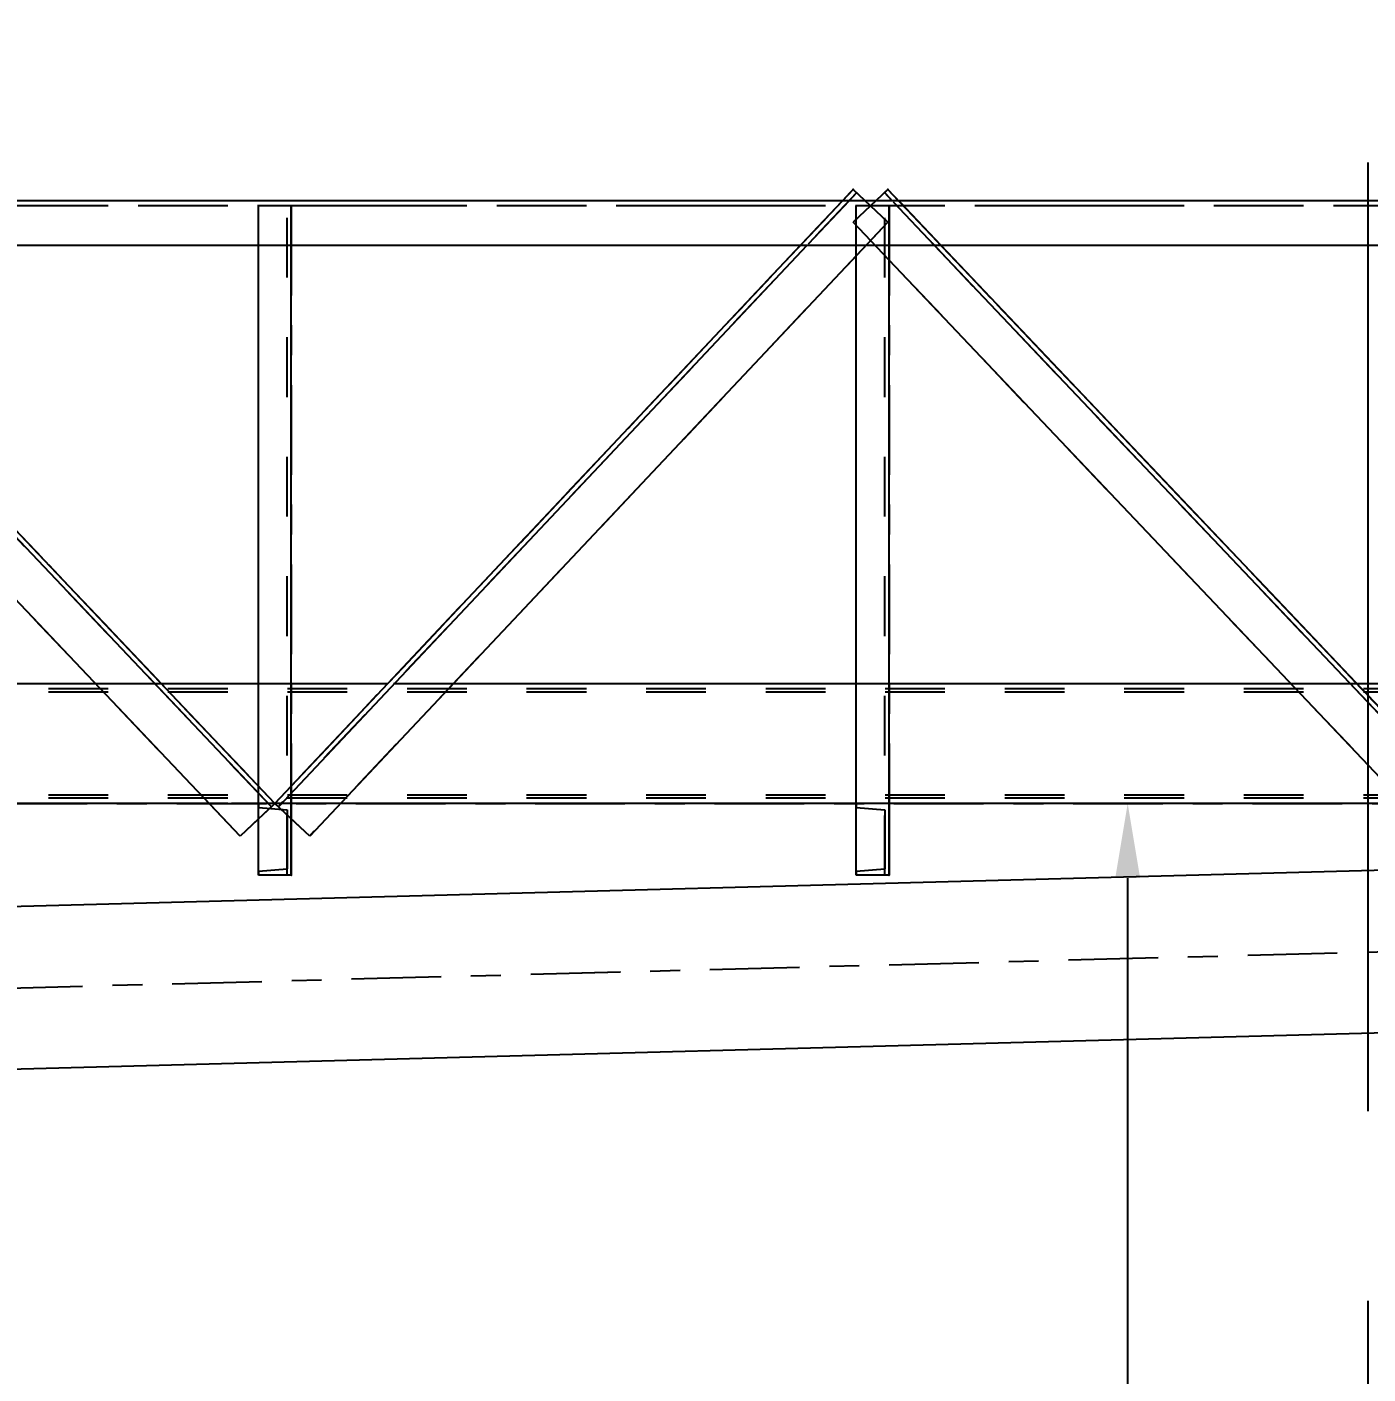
# Model space of a CAD drawing. Header units: millimetres. Extents: x 2368 to 8313, y 7493 to 11698.
# Drawn here: x 5007.71 to 5052.59, y 11254.32 to 11299.4 of the extents above; entities that cross this region are included whole.
import ezdxf

# ---------------------------------------------------------------- set-up
doc = ezdxf.new("R2010")
doc.units = ezdxf.units.MM
for name, pattern in [('CENTER', [50.8, 31.75, -6.35, 6.35, -6.35]), ('XKITLINE00', [0]), ('XKITLINE02', [4, 2, -2]), ('XKITLINE03', [6, 3, -1, 1, -1])]:
    doc.linetypes.add(name, pattern=pattern)
doc.styles.add('ROMANS', font='romans.shx')
doc.dimstyles.new('MD300', dxfattribs={"dimtxt": 2.5, "dimasz": 2.5, "dimexe": 1, "dimexo": 1, "dimgap": 0.5, "dimtad": 1, "dimdec": 1, "dimlfac": 50, "dimrnd": 0.5, "dimdsep": 46, "dimtxsty": 'ROMANS', "dimcen": 1, "dimclrd": 146, "dimclre": 146, "dimclrt": 30, "dimadec": 1, "dimazin": 2, "dimtfac": 1, "dimtdec": 1, "dimtmove": 0, "dimatfit": 1, "dimfxl": 1, "dimtolj": 1, "dimtzin": 0, "dimlwd": -1, "dimlwe": -1, "dimarcsym": 0})

# ---------------------------------------------------------------- blocks, each defined once
blk = doc.blocks.new('*D36')
at = {"color": 146, "transparency": 16777216}
for p, q in [((3888.588, 11276.272), (3888.588, 10979.265)), ((5216.588, 11054.98), (5216.588, 10979.265)), ((3891.088, 10980.265), (5214.088, 10980.265))]:
    blk.add_line(p, q, dxfattribs=at)
for points in [[(3891.088, 10980.681), (3891.088, 10979.848), (3888.588, 10980.265)], [(5214.088, 10980.681), (5214.088, 10979.848), (5216.588, 10980.265)]]:
    blk.add_solid(points, dxfattribs=at)
at = {"layer": 'Defpoints', "color": 0, "transparency": 16777216}
for p in [(3888.588, 11277.272), (5216.588, 11055.98), (5216.588, 10980.265)]:
    blk.add_point(p, dxfattribs=at)
at = {"color": 30, "transparency": 16777216, "insert": (4552.588, 10982.015), "char_height": 2.5, "attachment_point": 5, "style": 'ROMANS'}
blk.add_mtext('\\A1;66400', dxfattribs=at)
blk = doc.blocks.new('*D38')
at = {"color": 146, "transparency": 16777216}
for p, q in [((3888.584, 11276.27), (3888.584, 10968.162)), ((6544.588, 11276.271), (6544.588, 10968.162)), ((6542.088, 10969.162), (3891.084, 10969.162))]:
    blk.add_line(p, q, dxfattribs=at)
for points in [[(3891.084, 10969.579), (3891.084, 10968.745), (3888.584, 10969.162)], [(6542.088, 10969.579), (6542.088, 10968.745), (6544.588, 10969.162)]]:
    blk.add_solid(points, dxfattribs=at)
at = {"layer": 'Defpoints', "color": 0, "transparency": 16777216}
for p in [(3888.584, 11277.27), (6544.588, 11277.271), (3888.584, 10969.162)]:
    blk.add_point(p, dxfattribs=at)
at = {"color": 30, "transparency": 16777216, "insert": (5216.586, 10970.912), "char_height": 2.5, "attachment_point": 5, "style": 'ROMANS'}
blk.add_mtext('\\A1;132800', dxfattribs=at)
blk = doc.blocks.new('*D43')
at = {"color": 146, "transparency": 16777216}
for p, q in [((5055.563, 11273.416), (5043.545, 11273.416)), ((5044.545, 11092.916), (5044.545, 11270.916)), ((5059.559, 11090.416), (5043.545, 11090.416))]:
    blk.add_line(p, q, dxfattribs=at)
for points in [[(5044.129, 11270.916), (5044.962, 11270.916), (5044.545, 11273.416)], [(5044.129, 11092.916), (5044.962, 11092.916), (5044.545, 11090.416)]]:
    blk.add_solid(points, dxfattribs=at)
at = {"layer": 'Defpoints', "color": 0, "transparency": 16777216}
for p in [(5044.545, 11273.416), (5056.563, 11273.416), (5060.559, 11090.416)]:
    blk.add_point(p, dxfattribs=at)
at = {"color": 30, "transparency": 16777216, "insert": (5042.795, 11181.916), "char_height": 2.5, "attachment_point": 5, "rotation": 90, "style": 'ROMANS'}
blk.add_mtext('\\A1;9150', dxfattribs=at)

msp = doc.modelspace()

# ---------------------------------------------------------------- linework, layer by layer
at = {"color": 6, "linetype": 'CENTER'}
msp.add_line((5052.5882, 10907.5139), (5052.5882, 11495.735), dxfattribs=at)
at = {"color": 3, "linetype": 'XKITLINE02'}
for p, q in [((5015.893, 11273.3061), (4996.4031, 11293.8566)), ((5016.0091, 11273.4162), (4996.5192, 11293.9667)), ((5035.3565, 11293.9644), (5016.0091, 11273.4162)), ((5035.473, 11293.8547), (5016.1256, 11273.3065)), ((5036.5214, 11292.8676), (5035.3565, 11293.9644)), ((5035.3565, 11293.9644), (5035.3565, 11293.9644)), ((5036.5192, 11293.9667), (5035.3583, 11292.8657)), ((5035.473, 11293.8547), (5035.473, 11293.8547)), ((5036.5192, 11293.9667), (5036.4031, 11293.8566)), ((5055.893, 11273.3061), (5036.4031, 11293.8566)), ((5056.0091, 11273.4162), (5036.5192, 11293.9667)), ((5134.4319, 11293.5862), (4970.7162, 11293.5862)), ((5134.4319, 11293.4162), (4970.7162, 11293.4162)), ((5134.4319, 11293.4162), (4970.7162, 11293.4162)), ((5127.8823, 11293.5862), (4978.8826, 11293.5862)), ((5015.4591, 11292.0862), (5015.4591, 11293.4162)), ((5016.5591, 11293.4162), (5015.4591, 11293.4162)), ((5016.5592, 11293.4162), (5015.4591, 11293.4162)), ((5015.4592, 11271.0162), (5015.4591, 11293.4162)), ((5016.4191, 11271.0162), (5016.4191, 11293.4162)), ((5016.4192, 11271.0162), (5016.4191, 11293.4162)), ((5016.5591, 11292.0862), (5016.5591, 11293.4162)), ((5016.5592, 11271.0162), (5016.5591, 11293.4162)), ((5035.0004, 11293.5862), (5033.588, 11292.0862)), ((5035.2201, 11293.5862), (5033.8078, 11292.0862)), ((5036.118, 11293.5862), (5035.3582, 11292.8657)), ((5035.4591, 11292.0862), (5035.4591, 11293.4162)), ((5036.5591, 11293.4162), (5035.4591, 11293.4162)), ((5036.5592, 11293.4162), (5035.4591, 11293.4162)), ((5035.4592, 11271.0162), (5035.4591, 11293.4162)), ((5036.5214, 11292.8676), (5035.7581, 11293.5862)), ((5036.4191, 11271.0162), (5036.4191, 11293.4162)), ((5036.4192, 11271.0162), (5036.4191, 11293.4162)), ((5036.5591, 11292.0862), (5036.5591, 11293.4162)), ((5036.5592, 11271.0162), (5036.5591, 11293.4162)), ((5038.0821, 11292.0862), (5036.6595, 11293.5862)), ((5038.3026, 11292.0862), (5036.88, 11293.5862)), ((5014.8482, 11272.3152), (4995.3583, 11292.8657)), ((5036.5214, 11292.8676), (5017.174, 11272.3194)), ((5036.5591, 11291.5995), (5035.3582, 11292.8657)), ((5054.8482, 11272.3152), (5035.3583, 11292.8657)), ((5036.5214, 11292.8676), (5035.4591, 11291.7394)), ((5134.4319, 11292.0862), (4970.7162, 11292.0862)), ((5128.5135, 11292.0862), (4978.2651, 11292.0862)), ((5134.4319, 11277.4162), (4970.7229, 11277.4162)), ((5134.4319, 11277.4162), (4970.7229, 11277.4162)), ((5134.4319, 11277.2462), (4970.7229, 11277.2462)), ((5134.4319, 11277.2462), (4970.7229, 11277.2462)), ((5134.4319, 11277.1398), (4970.7229, 11277.1398)), ((5134.4319, 11277.1398), (4970.7229, 11277.1398)), ((5012.2156, 11277.4162), (5010.0104, 11277.4162)), ((5016.5591, 11277.4162), (5015.4591, 11277.4162)), ((5021.9729, 11277.4162), (5019.7753, 11277.4162)), ((5036.5591, 11277.4162), (5035.4591, 11277.4162)), ((5052.2156, 11277.4162), (5050.0104, 11277.4162)), ((5015.4591, 11273.7636), (5015.4591, 11273.9961)), ((5016.5591, 11273.7669), (5016.5591, 11274.0003)), ((5134.4319, 11273.6926), (4970.7229, 11273.6926)), ((5134.4319, 11273.6926), (4970.7229, 11273.6926)), ((5134.4319, 11273.5862), (4970.7229, 11273.5862)), ((5134.4319, 11273.5862), (4970.7229, 11273.5862)), ((5116.5591, 11273.4162), (4970.7229, 11273.4162)), ((5134.4319, 11273.4162), (4970.7229, 11273.4162)), ((5018.2067, 11273.4162), (5013.804, 11273.4162)), ((5016.0091, 11273.4162), (5014.8482, 11272.3152)), ((5015.4591, 11273.4162), (5015.4591, 11273.2802)), ((5016.5591, 11273.4162), (5015.4591, 11273.4162)), ((5015.4591, 11273.4162), (5015.4591, 11273.2802)), ((5015.893, 11273.3061), (5015.4591, 11272.8946)), ((5015.4591, 11273.2802), (5016.4191, 11273.2034)), ((5015.4591, 11273.2802), (5015.4591, 11273.2802)), ((5015.4591, 11273.2802), (5016.4191, 11273.2034)), ((5015.893, 11273.3061), (5015.893, 11273.3061)), ((5017.174, 11272.3194), (5016.0091, 11273.4162)), ((5016.5591, 11272.8983), (5016.0091, 11273.4162)), ((5016.0091, 11273.4162), (5016.0091, 11273.4162)), ((5016.0091, 11273.4162), (5016.0091, 11273.4162)), ((5016.4191, 11273.2034), (5016.4191, 11271.229)), ((5016.4191, 11273.2034), (5016.4191, 11273.2034)), ((5016.4191, 11273.2034), (5016.4191, 11271.229)), ((5016.5591, 11273.4162), (5016.5591, 11271.0162)), ((5016.5591, 11273.4162), (5016.5591, 11271.0162)), ((5036.5591, 11273.4162), (5035.4591, 11273.4162)), ((5035.4591, 11273.4162), (5035.4591, 11273.2802)), ((5036.5591, 11273.4162), (5035.4591, 11273.4162)), ((5035.4591, 11273.4162), (5035.4591, 11273.2802)), ((5035.4591, 11273.2802), (5036.4191, 11273.2034)), ((5035.4591, 11273.2802), (5035.4591, 11273.2802)), ((5035.4591, 11273.2802), (5036.4191, 11273.2034)), ((5036.4191, 11273.2034), (5036.4191, 11271.229)), ((5036.4191, 11273.2034), (5036.4191, 11273.2034)), ((5036.4191, 11273.2034), (5036.4191, 11271.229)), ((5036.5591, 11273.4162), (5036.5591, 11271.0162)), ((5036.5591, 11273.4162), (5036.5591, 11271.0162)), ((5015.4591, 11271.1522), (5016.4191, 11271.229)), ((5015.4591, 11271.1522), (5016.4191, 11271.229)), ((5016.4191, 11271.229), (5016.4191, 11271.229)), ((5035.4591, 11271.1522), (5036.4191, 11271.229)), ((5035.4591, 11271.1522), (5036.4191, 11271.229)), ((5036.4191, 11271.229), (5036.4191, 11271.229)), ((5015.4591, 11271.1522), (5015.4591, 11271.0162)), ((5015.4591, 11271.1522), (5015.4591, 11271.1522)), ((5015.4591, 11271.1522), (5015.4591, 11271.0162)), ((5016.5592, 11271.0162), (5015.4591, 11271.0162)), ((5016.5591, 11271.0162), (5015.4591, 11271.0162)), ((5035.4591, 11271.1522), (5035.4591, 11271.0162)), ((5035.4591, 11271.1522), (5035.4591, 11271.1522)), ((5035.4591, 11271.1522), (5035.4591, 11271.0162)), ((5036.5592, 11271.0162), (5035.4591, 11271.0162)), ((5036.5591, 11271.0162), (5035.4591, 11271.0162))]:
    msp.add_line(p, q, dxfattribs=at)
at = {"color": 1, "linetype": 'XKITLINE03'}
for p, q in [((5016.0091, 11273.4162), (4996.5192, 11293.9667)), ((4996.5192, 11293.9667), (5016.0091, 11273.4162)), ((5016.0091, 11273.4162), (5035.3565, 11293.9644)), ((5035.3565, 11293.9644), (5016.0091, 11273.4162)), ((5036.5192, 11293.9667), (5056.0091, 11273.4162)), ((5056.0091, 11273.4162), (5036.5192, 11293.9667)), ((5134.4319, 11293.4162), (4970.7162, 11293.4162)), ((5134.4319, 11293.4162), (4970.7162, 11293.4162)), ((5016.5591, 11271.0162), (5016.5591, 11293.4162)), ((5016.5591, 11293.4162), (5016.5591, 11271.0162)), ((5036.5591, 11271.0162), (5036.5591, 11293.4162)), ((5036.5591, 11293.4162), (5036.5591, 11271.0162)), ((5134.4319, 11273.4162), (4970.7229, 11273.4162)), ((4970.7229, 11273.4162), (5134.4319, 11273.4162)), ((5016.5591, 11273.4162), (5016.5591, 11273.4162)), ((5036.5591, 11273.4162), (5036.5591, 11273.4162))]:
    msp.add_line(p, q, dxfattribs=at)
at = {"color": 7, "linetype": 'XKITLINE00'}
for p, q in [((5035.3565, 11293.9644), (5035.0004, 11293.5862)), ((5035.473, 11293.8547), (5035.2201, 11293.5862)), ((5035.7581, 11293.5862), (5035.3565, 11293.9644)), ((5036.5192, 11293.9667), (5036.118, 11293.5862)), ((5036.6595, 11293.5862), (5036.4031, 11293.8566)), ((5036.88, 11293.5862), (5036.5192, 11293.9667)), ((5121.9616, 11293.5862), (4984.7833, 11293.5862)), ((5122.5929, 11292.0862), (4984.1658, 11292.0862)), ((5015.893, 11273.3061), (4998.0821, 11292.0862)), ((5016.0091, 11273.4162), (4998.3026, 11292.0862)), ((5015.4591, 11273.9961), (5015.4591, 11292.0862)), ((5033.588, 11292.0862), (5016.0091, 11273.4162)), ((5033.8078, 11292.0862), (5016.1256, 11273.3065)), ((5016.5591, 11274.0003), (5016.5591, 11292.0862)), ((5035.4591, 11271.0162), (5035.4591, 11292.0862)), ((5036.5591, 11271.0162), (5036.5591, 11292.0862)), ((5055.893, 11273.3061), (5038.0821, 11292.0862)), ((5056.0091, 11273.4162), (5038.3026, 11292.0862)), ((5014.8482, 11272.3152), (4996.5591, 11291.5995)), ((5035.4591, 11291.7394), (5017.174, 11272.3194)), ((5054.8482, 11272.3152), (5036.5591, 11291.5995)), ((5010.0104, 11277.4162), (4996.5591, 11277.4162)), ((5015.4591, 11277.4162), (5012.2156, 11277.4162)), ((5019.7753, 11277.4162), (5016.5591, 11277.4162)), ((5035.4591, 11277.4162), (5021.9729, 11277.4162)), ((5050.0104, 11277.4162), (5036.5591, 11277.4162)), ((5055.4591, 11277.4162), (5052.2156, 11277.4162)), ((5015.4591, 11271.0162), (5015.4591, 11273.7636)), ((5016.5591, 11271.0162), (5016.5591, 11273.7669)), ((5013.804, 11273.4162), (4996.5591, 11273.4162)), ((5016.0091, 11273.4162), (5015.893, 11273.3061)), ((5015.893, 11273.3061), (5015.893, 11273.3061)), ((5016.0091, 11273.4162), (5016.1256, 11273.3065)), ((5016.1256, 11273.3065), (5016.1256, 11273.3065)), ((5035.4591, 11273.4162), (5018.2067, 11273.4162)), ((5053.804, 11273.4162), (5036.5591, 11273.4162)), ((5015.4591, 11272.8946), (5014.8482, 11272.3152)), ((5017.174, 11272.3194), (5016.5591, 11272.8983)), ((5016.5591, 11271.0162), (5015.4591, 11271.0162)), ((5036.5591, 11271.0162), (5035.4591, 11271.0162))]:
    msp.add_line(p, q, dxfattribs=at)
at = {"color": 8, "linetype": 'XKITLINE00'}
for p, q in [((5121.6768, 11272.9941), (4983.2049, 11269.3232)), ((5121.8209, 11267.5574), (4983.349, 11263.8865))]:
    msp.add_line(p, q, dxfattribs=at)
at = {"color": 8, "linetype": 'XKITLINE03'}
for p, q in [((4970.5881, 11266.2684), (5134.5881, 11270.6161)), ((4970.5882, 11266.2684), (5134.5882, 11270.6161))]:
    msp.add_line(p, q, dxfattribs=at)
at = {"color": 1, "linetype": 'XKITLINE00'}
for centre in [(5035.3565, 11293.9644), (5035.3565, 11293.9644), (5036.5192, 11293.9667), (5036.5192, 11293.9667), (5016.5591, 11293.4162), (5016.5591, 11293.4162), (5036.5591, 11293.4162), (5036.5591, 11293.4162), (5016.0091, 11273.4162), (5016.0091, 11273.4162), (5016.0091, 11273.4162), (5016.0091, 11273.4162), (5016.5591, 11273.4162), (5036.5591, 11273.4162), (5016.5591, 11271.0162), (5016.5591, 11271.0162), (5036.5591, 11271.0162), (5036.5591, 11271.0162)]:
    msp.add_circle(centre, 0.004, dxfattribs=at)

# ---------------------------------------------------------------- dimensions: what is measured, and where the dimension line sits
for base, p1, p2, picture, middle in [((3888.5836, 10969.1621), (6544.5882, 11277.2708), (3888.5836, 11277.2703), '*D38', (5216.5859, 10970.9121)), ((5216.5882, 10980.2647), (3888.5882, 11277.2717), (5216.5882, 11055.9804), '*D36', (4552.5882, 10982.0147))]:
    dim = msp.add_linear_dim(base=base, p1=p1, p2=p2, dimstyle='MD300')
    dim.commit()
    dim.dimension.update_dxf_attribs({"geometry": picture, "text_midpoint": middle})
dim = msp.add_linear_dim(base=(5044.5454, 11273.4162), p1=(5060.5595, 11090.4162), p2=(5056.5631, 11273.4162), angle=90, dimstyle='MD300')
dim.commit()
dim.dimension.update_dxf_attribs({"geometry": '*D43', "text_midpoint": (5042.7954, 11181.9162)})

doc.saveas('drawing.dxf')
